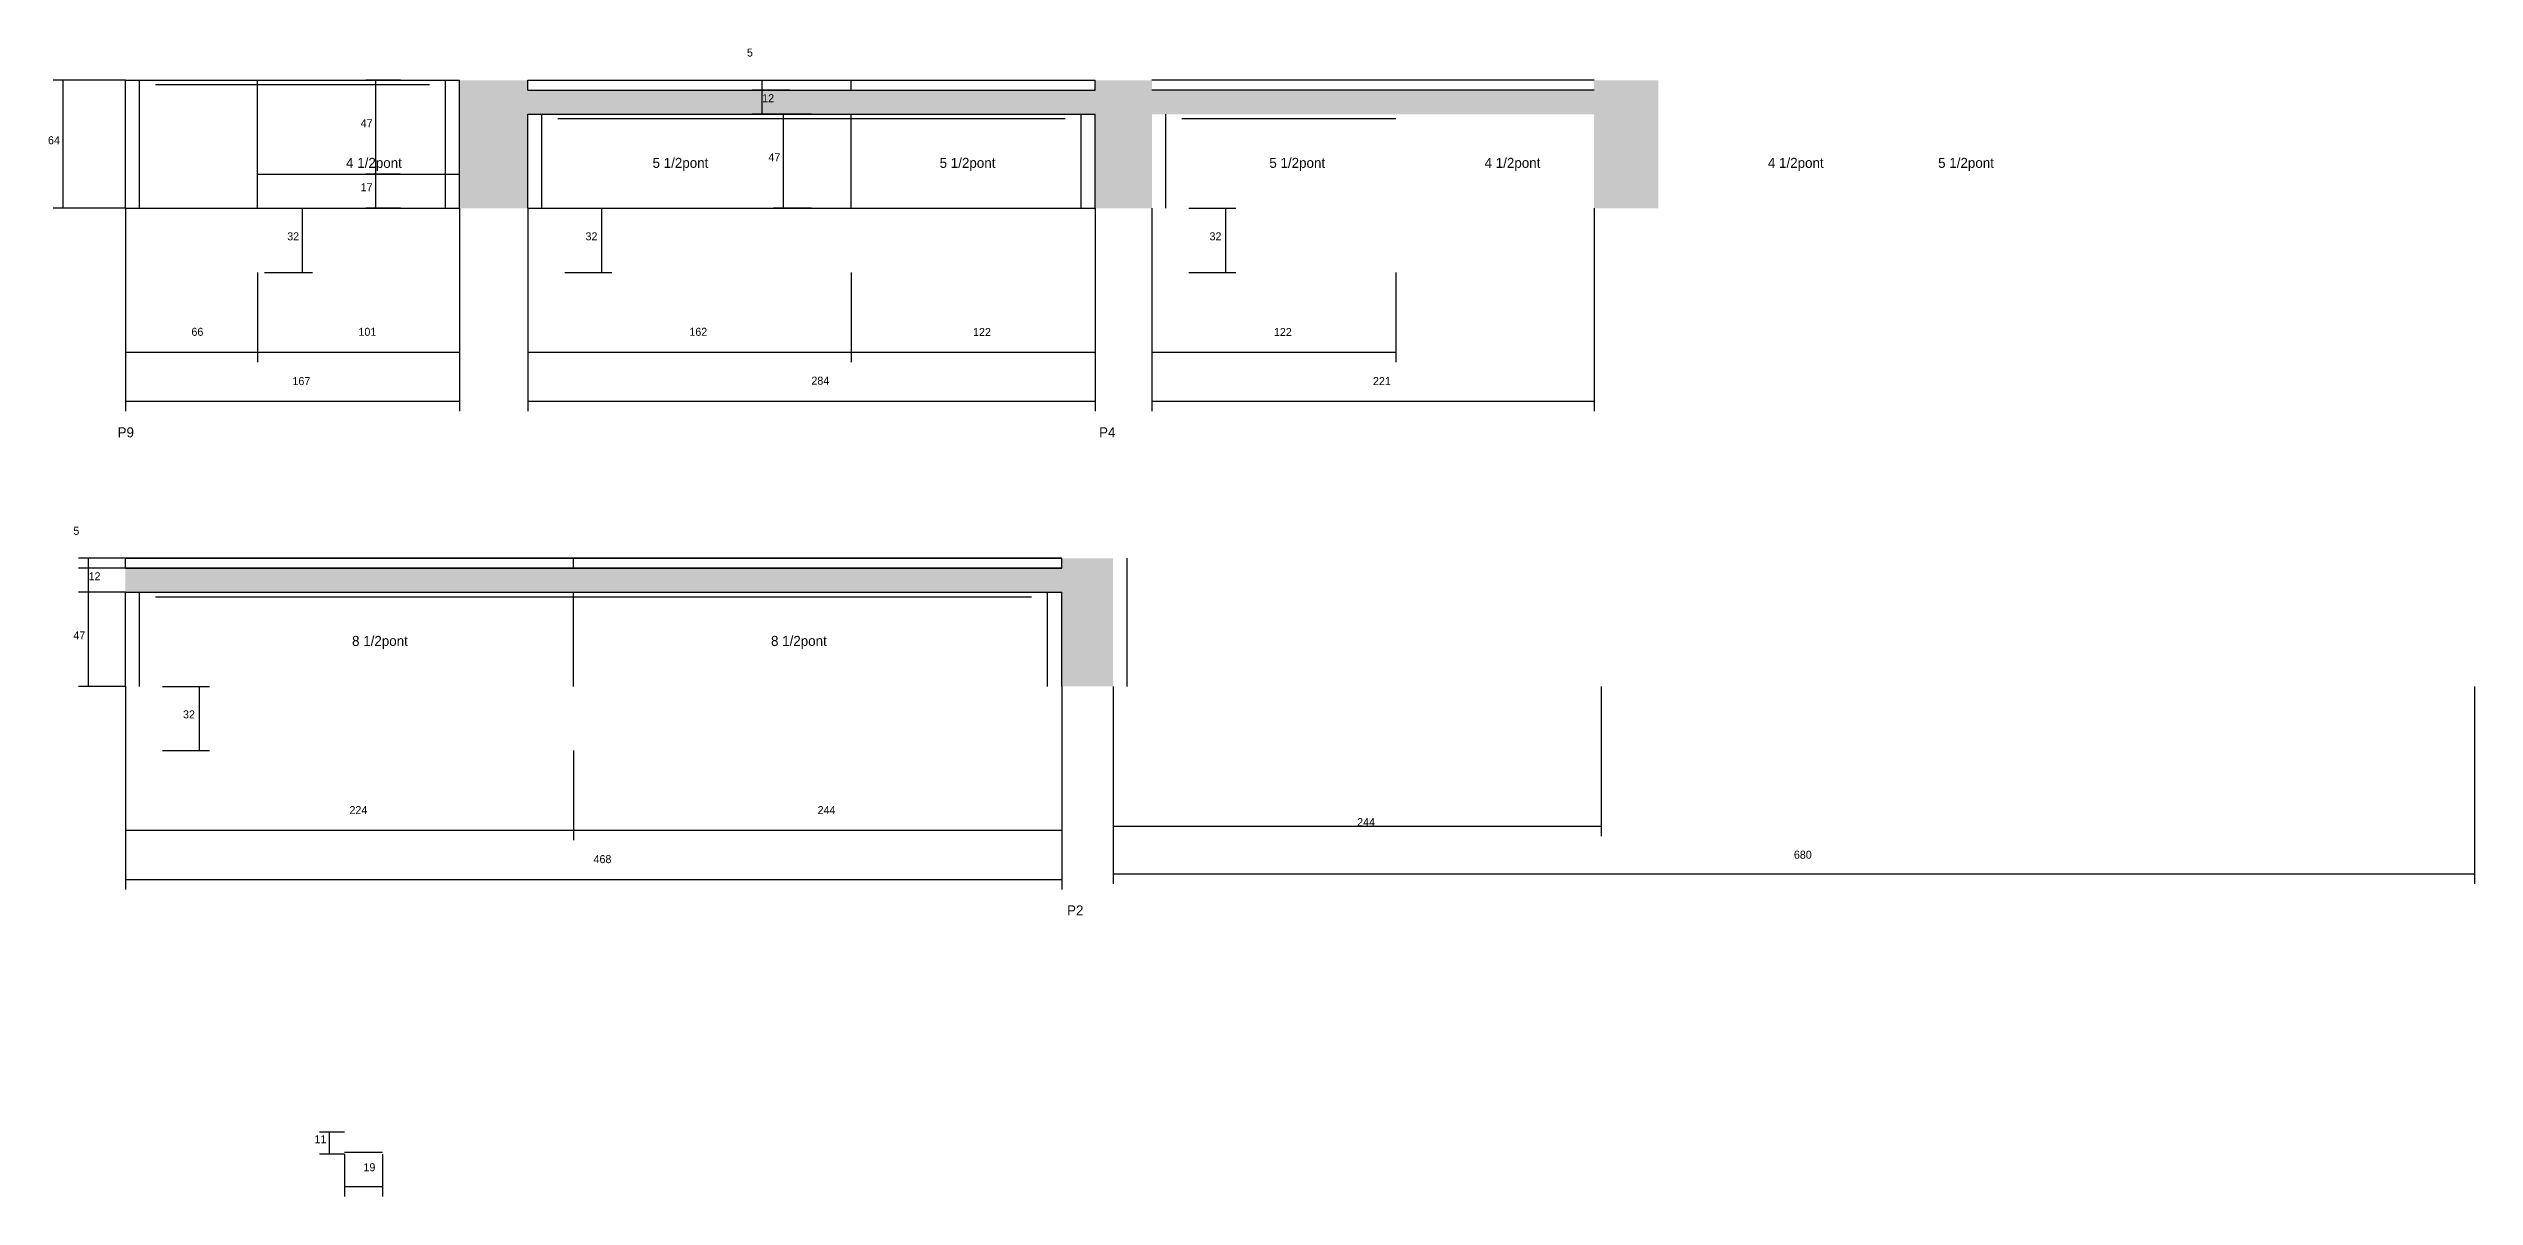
# Model space of a CAD drawing. Header units: metres. Extents: x -10045 to -5950, y 13106 to 14457.
# Drawn here: x -7163 to -5950, y 13833 to 14406 of the extents above; entities that cross this region are included whole.
import ezdxf

# ---------------------------------------------------------------- set-up
doc = ezdxf.new("R2010")
doc.units = ezdxf.units.M
for name, color, linetype in [('COTA', 4, 'Continuous'), ('NOMENCLATURA', 7, 'Continuous'), ('Painéis', 200, 'Continuous'), ('SARR_2.2x7', 40, 'Continuous')]:
    doc.layers.add(name, color=color, linetype=linetype)

msp = doc.modelspace()

# ---------------------------------------------------------------- hatches: boundary and pattern name
at = {"layer": 'COTA'}
h = msp.add_hatch(dxfattribs=at)
h.set_pattern_fill('AR-CONC', scale=0.03)
h.paths.add_polyline_path([(-6957.4, 14326.5), (-6934, 14326.5), (-6923.2, 14326.5), (-6923.2, 14373.5), (-6639.7, 14373.5), (-6639.7, 14326.5), (-6611.3, 14326.5), (-6611.3, 14373.5), (-6390.3, 14373.5), (-6390.3, 14326.5), (-6358.1, 14326.5), (-6358.1, 14390.5), (-6390.3, 14390.5), (-6390.3, 14385.5), (-6611.3, 14385.5), (-6611.3, 14390.5), (-6639.7, 14390.5), (-6639.7, 14385.5), (-6923.2, 14385.5), (-6923.2, 14390.5), (-6957.4, 14390.5)])
h = msp.add_hatch(dxfattribs=at)
h.set_pattern_fill('AR-CONC', scale=0.03)
h.paths.add_polyline_path([(-6630.7, 14151.7), (-6656.4, 14151.7), (-6656.4, 14146.7), (-7124.4, 14146.7), (-7124.4, 14134.7), (-6656.4, 14134.7), (-6656.4, 14087.7), (-6630.7, 14087.7)])

# ---------------------------------------------------------------- linework, layer by layer
for p, q in [((-7124.4, 14390.5), (-7160.5, 14390.5)), ((-7155.5, 14326.5), (-7155.5, 14390.5)), ((-6986.9, 14390.5), (-7004.3, 14390.5)), ((-6999.3, 14343.5), (-6999.3, 14390.5)), ((-6792.2, 14385.5), (-6811.1, 14385.5)), ((-6806.1, 14385.5), (-6806.1, 14390.5)), ((-6806.1, 14390.5), (-6801.1, 14390.5)), ((-6806.1, 14373.5), (-6806.1, 14385.5)), ((-6806.1, 14385.5), (-6801.1, 14385.5)), ((-6792.2, 14373.5), (-6811.1, 14373.5)), ((-6781.5, 14373.5), (-6800.4, 14373.5)), ((-6795.4, 14326.5), (-6795.4, 14373.5)), ((-6986.9, 14343.5), (-7004.3, 14343.5)), ((-6986.9, 14343.5), (-7004.3, 14343.5)), ((-6999.3, 14326.5), (-6999.3, 14343.5)), ((-7124.4, 14326.5), (-7160.5, 14326.5)), ((-7124.4, 14326.5), (-7124.4, 14249.7)), ((-7124.4, 14326.5), (-7124.4, 14225.1)), ((-7040.9, 14326.5), (-7030.8, 14326.5)), ((-7035.8, 14294.5), (-7035.8, 14326.5)), ((-6986.9, 14326.5), (-7004.3, 14326.5)), ((-6957.4, 14326.5), (-6957.4, 14249.7)), ((-6957.4, 14326.5), (-6957.4, 14225.1)), ((-6923.2, 14326.5), (-6923.2, 14249.7)), ((-6923.2, 14326.5), (-6923.2, 14225.1)), ((-6904.7, 14326.5), (-6881.2, 14326.5)), ((-6886.2, 14294.5), (-6886.2, 14326.5)), ((-6781.5, 14326.5), (-6800.4, 14326.5)), ((-6639.7, 14326.5), (-6639.7, 14249.7)), ((-6639.7, 14326.5), (-6639.7, 14225.1)), ((-6611.3, 14326.5), (-6611.3, 14249.7)), ((-6611.3, 14326.5), (-6611.3, 14225.1)), ((-6592.8, 14326.5), (-6569.3, 14326.5)), ((-6574.3, 14294.5), (-6574.3, 14326.5)), ((-6390.3, 14326.5), (-6390.3, 14225.1)), ((-7058.4, 14294.5), (-7058.4, 14249.7)), ((-7058.4, 14294.5), (-7058.4, 14249.7)), ((-7054.9, 14294.5), (-7030.8, 14294.5)), ((-6904.7, 14294.5), (-6881.2, 14294.5)), ((-6761.7, 14294.5), (-6761.7, 14249.7)), ((-6761.7, 14294.5), (-6761.7, 14249.7)), ((-6592.8, 14294.5), (-6569.3, 14294.5)), ((-6489.3, 14294.5), (-6489.3, 14249.7)), ((-7124.4, 14254.7), (-7058.4, 14254.7)), ((-7058.4, 14254.7), (-6957.4, 14254.7)), ((-6923.2, 14254.7), (-6761.7, 14254.7)), ((-6761.7, 14254.7), (-6639.7, 14254.7)), ((-6611.3, 14254.7), (-6489.3, 14254.7)), ((-7124.4, 14230.1), (-6957.4, 14230.1)), ((-6923.2, 14230.1), (-6639.7, 14230.1)), ((-6611.3, 14230.1), (-6390.3, 14230.1)), ((-7124.4, 14151.7), (-7147.8, 14151.7)), ((-7142.8, 14146.7), (-7142.8, 14151.7)), ((-7124.4, 14146.7), (-7147.8, 14146.7)), ((-7124.4, 14146.7), (-7147.8, 14146.7)), ((-7142.8, 14134.7), (-7142.8, 14146.7)), ((-7124.4, 14134.7), (-7147.8, 14134.7)), ((-7124.4, 14134.7), (-7147.8, 14134.7)), ((-7142.8, 14087.7), (-7142.8, 14134.7)), ((-7124.4, 14087.7), (-7147.8, 14087.7)), ((-7124.4, 14087.7), (-7124.4, 14010.9)), ((-7124.4, 14087.7), (-7124.4, 13986.3)), ((-7105.9, 14087.7), (-7082.4, 14087.7)), ((-7087.4, 14055.7), (-7087.4, 14087.7)), ((-6656.4, 14087.7), (-6656.4, 14010.9)), ((-6656.4, 14087.7), (-6656.4, 13986.3)), ((-6630.7, 14087.7), (-6630.7, 14012.9)), ((-6630.7, 14087.7), (-6630.7, 13989)), ((-6386.7, 14087.7), (-6386.7, 14012.9)), ((-5950.2, 14087.7), (-5950.2, 13989)), ((-7105.9, 14055.7), (-7082.4, 14055.7)), ((-6900.4, 14055.7), (-6900.4, 14010.9)), ((-6900.4, 14055.7), (-6900.4, 14010.9)), ((-7124.4, 14015.9), (-6900.4, 14015.9)), ((-6900.4, 14015.9), (-6656.4, 14015.9)), ((-6630.7, 14017.9), (-6386.7, 14017.9)), ((-6630.7, 13994), (-5950.2, 13994)), ((-7124.4, 13991.3), (-6656.4, 13991.3)), ((-7014.9, 13865), (-7027.3, 13865)), ((-7022.3, 13854), (-7022.3, 13865)), ((-7014.9, 13854), (-7027.3, 13854)), ((-7014.9, 13854), (-7014.9, 13832.9)), ((-6995.9, 13854), (-6995.9, 13832.9)), ((-7014.9, 13837.9), (-6995.9, 13837.9))]:
    msp.add_line(p, q, dxfattribs=at)
at = {"layer": 'Painéis'}
for p, q in [((-7124.4, 14390.5), (-6957.4, 14390.5)), ((-7124.4, 14326.5), (-7124.4, 14390.5)), ((-7058.4, 14326.5), (-7058.4, 14390.5)), ((-6957.4, 14326.5), (-6957.4, 14390.5)), ((-6923.2, 14390.5), (-6639.7, 14390.5)), ((-6923.2, 14385.5), (-6923.2, 14390.5)), ((-6923.2, 14385.5), (-6639.7, 14385.5)), ((-6761.7, 14385.5), (-6761.7, 14390.5)), ((-6639.7, 14385.5), (-6639.7, 14390.5)), ((-6923.2, 14373.5), (-6639.7, 14373.5)), ((-6923.2, 14326.5), (-6923.2, 14373.5)), ((-6761.7, 14326.5), (-6761.7, 14373.5)), ((-6639.7, 14326.5), (-6639.7, 14373.5)), ((-7058.4, 14343.5), (-6957.4, 14343.5)), ((-7124.4, 14326.5), (-6957.4, 14326.5)), ((-7101, 14326.5), (-6957.4, 14326.5)), ((-6923.2, 14326.5), (-6639.7, 14326.5)), ((-7124.4, 14151.7), (-6656.4, 14151.7)), ((-7124.4, 14146.7), (-7124.4, 14151.7)), ((-6900.4, 14146.7), (-6900.4, 14151.7)), ((-6656.4, 14146.7), (-6656.4, 14151.7)), ((-7124.4, 14146.7), (-6656.4, 14146.7)), ((-7124.4, 14134.7), (-6656.4, 14134.7)), ((-7124.4, 14087.7), (-7124.4, 14134.7)), ((-6900.4, 14087.7), (-6900.4, 14134.7)), ((-6656.4, 14087.7), (-6656.4, 14134.7))]:
    msp.add_line(p, q, dxfattribs=at)
for points in [[(-6923.2, 14390.5), (-6639.7, 14390.5)], [(-6923.2, 14385.5), (-6639.7, 14385.5)], [(-6390.3, 14390.5), (-6611.3, 14390.5)], [(-6390.3, 14385.5), (-6611.3, 14385.5)], [(-6656.4, 14151.7), (-7124.4, 14151.7)], [(-6656.4, 14146.7), (-7124.4, 14146.7)]]:
    msp.add_lwpolyline(points, dxfattribs=at)
at = {"layer": 'SARR_2.2x7'}
for p, q in [((-7117.4, 14326.5), (-7117.4, 14390.5)), ((-7109.4, 14388.3), (-7058.4, 14388.3)), ((-7058.4, 14388.3), (-6972.4, 14388.3)), ((-6964.4, 14326.5), (-6964.4, 14390.5)), ((-6916.2, 14326.5), (-6916.2, 14373.5)), ((-6908.2, 14371.3), (-6761.7, 14371.3)), ((-6761.7, 14371.3), (-6654.7, 14371.3)), ((-6646.7, 14326.5), (-6646.7, 14373.5)), ((-6604.3, 14326.5), (-6604.3, 14373.5)), ((-6596.3, 14371.3), (-6489.3, 14371.3)), ((-6623.7, 14087.7), (-6623.7, 14151.7)), ((-7117.4, 14087.7), (-7117.4, 14134.7)), ((-7109.4, 14132.5), (-6900.4, 14132.5)), ((-6900.4, 14132.5), (-6671.4, 14132.5)), ((-6663.4, 14087.7), (-6663.4, 14134.7)), ((-7014.9, 13855), (-6995.9, 13855))]:
    msp.add_line(p, q, dxfattribs=at)

# ---------------------------------------------------------------- texts
at = {"layer": 'COTA'}
for s, p in [('5', (-6813.7, 14402.3)), ('12', (-6806.1, 14379.5)), ('47', (-7006.8, 14367)), ('64', (-7163.1, 14358.5)), ('47', (-6803, 14350)), ('17', (-7006.8, 14335)), ('32', (-7043.5, 14310.5)), ('32', (-6894.4, 14310.5)), ('32', (-6582.5, 14310.5)), ('66', (-7091.4, 14262.8)), ('101', (-7007.9, 14262.8)), ('162', (-6842.5, 14262.8)), ('122', (-6700.7, 14262.7)), ('122', (-6550.3, 14262.7)), ('167', (-7040.9, 14238.2)), ('284', (-6781.5, 14238.4)), ('221', (-6500.8, 14238.2)), ('5', (-7150.4, 14163.4)), ('12', (-7142.8, 14140.7)), ('47', (-7150.4, 14111.2)), ('32', (-7095.6, 14071.7)), ('224', (-7012.4, 14023.9)), ('244', (-6778.4, 14023.9)), ('244', (-6508.7, 14017.9)), ('468', (-6890.4, 13999.4)), ('680', (-6290.4, 14001.6)), ('11', (-7029.9, 13859.5)), ('19', (-7005.4, 13845.5))]:
    msp.add_text(s, height=4, dxfattribs=at).set_placement(p)
at = {"layer": 'NOMENCLATURA'}
for s, p in [('4 1/2pont', (-7014.1, 14346.7)), ('5 1/2pont', (-6860.9, 14346.7)), ('5 1/2pont', (-6717.4, 14346.7)), ('5 1/2pont', (-6552.6, 14346.7)), ('4 1/2pont', (-6445, 14346.7)), ('4 1/2pont', (-6303.4, 14346.7)), ('5 1/2pont', (-6218.3, 14346.7)), ('P9', (-7128.3, 14212.1)), ('P4', (-6637.7, 14212.1)), ('8 1/2pont', (-7011.1, 14107.9)), ('8 1/2pont', (-6801.7, 14107.9)), ('P2', (-6653.7, 13973.3))]:
    msp.add_text(s, height=5, dxfattribs=at).set_placement(p)

doc.saveas('drawing.dxf')
